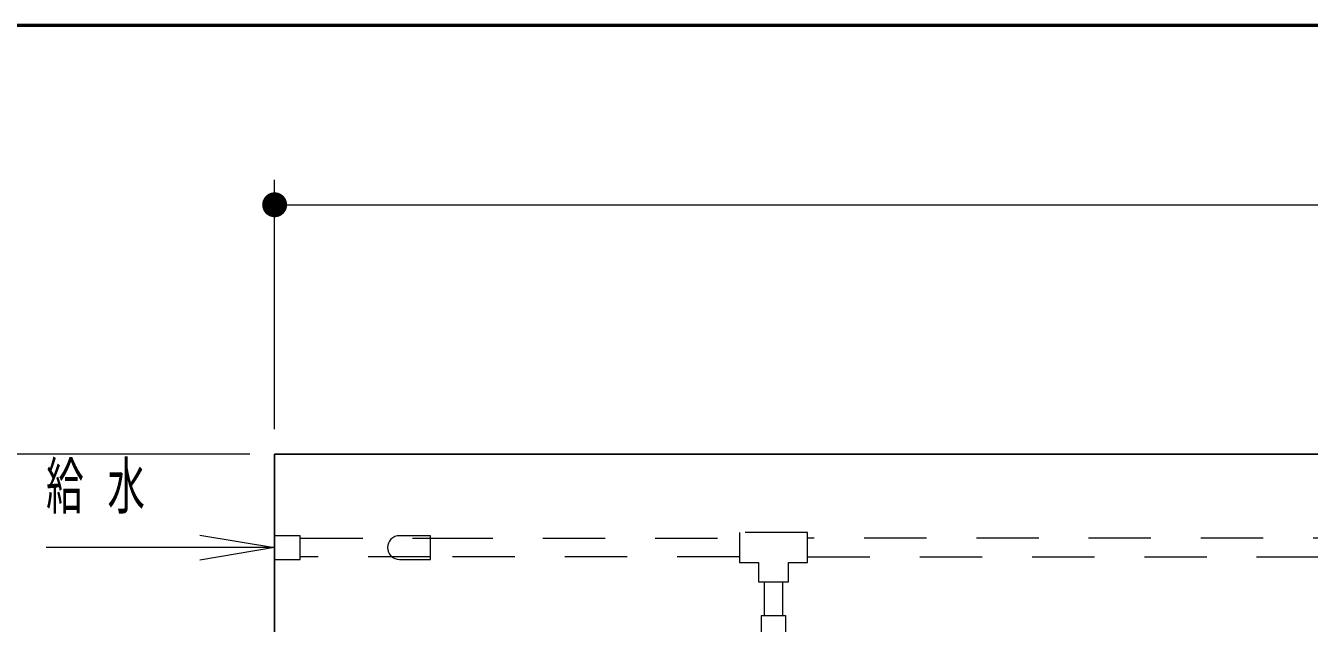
# Model space of a CAD drawing. Units: millimetres on the paper, scale 1:20. Extents: x -385 to 0, y -12 to 267.
# Drawn here: x -354.6 to -303.1, y 243 to 267 of the extents above; entities that cross this region are included whole.
import ezdxf

# ---------------------------------------------------------------- set-up
doc = ezdxf.new("R2010")
doc.units = ezdxf.units.MM
doc.linetypes.add('USER1', pattern=[4.5, 2.5, -2])
doc.layers.add('1_20', color=7, linetype='Continuous', lineweight=13)
doc.layers.add('LY_5', color=7, linetype='Continuous', lineweight=13)
doc.styles.add('ＭＳ ゴシック', font='')
doc.styles.get('ＭＳ ゴシック').set_extended_font_data('MS Gothic')

# ---------------------------------------------------------------- blocks, each defined once
blk = doc.blocks.new('filled_dot')
at = {"color": 0, "linetype": 'Continuous', "lineweight": -2, "const_width": 1.25}
blk.add_lwpolyline([(-0.625, 0, 1), (0.625, 0, 1)], format="xyb", close=True, dxfattribs=at)

msp = doc.modelspace()

# ---------------------------------------------------------------- linework, layer by layer
at = {"layer": '1_20'}
for p, q in [((-344.617, 250.816), (-344.617, 260.816)), ((-344.617, 259.816), (-244.617, 259.816)), ((-345.617, 249.816), (-365.117, 249.816)), ((-347.617, 246.566), (-344.617, 246.066)), ((-344.617, 246.066), (-347.617, 245.566)), ((-344.617, 246.066), (-347.617, 246.066))]:
    msp.add_line(p, q, dxfattribs=at)
at = {"layer": '1_20', "lineweight": 25}
for p, q in [((-344.617, 249.816), (-244.617, 249.816)), ((-344.617, 242.316), (-344.617, 249.816))]:
    msp.add_line(p, q, dxfattribs=at)
at = {"layer": '1_20', "color": 4, "linetype": 'USER1'}
for p, q in [((-343.587, 246.541), (-344.617, 246.541)), ((-344.617, 246.541), (-344.617, 245.591)), ((-343.587, 245.591), (-343.587, 246.541)), ((-339.798, 246.505), (-339.881, 246.461)), ((-339.709, 246.532), (-339.798, 246.505)), ((-339.617, 246.541), (-339.709, 246.532)), ((-338.367, 246.541), (-339.617, 246.541)), ((-338.367, 245.591), (-338.367, 246.541)), ((-323.25, 246.666), (-325.984, 246.666)), ((-325.984, 246.666), (-325.984, 245.466)), ((-323.25, 245.466), (-323.25, 246.666)), ((-343.587, 246.441), (-338.367, 246.441)), ((-340.083, 246.158), (-340.092, 246.066)), ((-340.092, 246.066), (-340.083, 245.973)), ((-340.056, 246.248), (-340.083, 246.158)), ((-340.012, 246.33), (-340.056, 246.248)), ((-339.953, 246.402), (-340.012, 246.33)), ((-339.881, 246.461), (-339.953, 246.402)), ((-338.367, 246.441), (-325.984, 246.441)), ((-295.984, 246.441), (-323.25, 246.441)), ((-344.617, 245.591), (-343.587, 245.591)), ((-338.367, 245.691), (-343.587, 245.691)), ((-340.083, 245.973), (-340.056, 245.884)), ((-340.056, 245.884), (-340.012, 245.802)), ((-340.012, 245.802), (-339.953, 245.73)), ((-339.953, 245.73), (-339.881, 245.671)), ((-339.881, 245.671), (-339.798, 245.627)), ((-339.798, 245.627), (-339.709, 245.6)), ((-339.709, 245.6), (-339.617, 245.591)), ((-339.617, 245.591), (-338.367, 245.591)), ((-325.984, 245.691), (-338.367, 245.691)), ((-323.25, 245.691), (-295.984, 245.691)), ((-325.984, 245.466), (-325.217, 245.466)), ((-325.217, 245.466), (-325.217, 244.699)), ((-324.017, 244.699), (-324.017, 245.466)), ((-324.017, 245.466), (-323.25, 245.466)), ((-325.217, 244.699), (-324.017, 244.699)), ((-324.992, 244.699), (-324.992, 243.346)), ((-324.242, 243.346), (-324.242, 244.699)), ((-325.092, 242.316), (-325.092, 243.346)), ((-325.092, 243.346), (-324.142, 243.346)), ((-324.142, 243.346), (-324.142, 242.316))]:
    msp.add_line(p, q, dxfattribs=at)
msp.add_lwpolyline([(-343.587, 246.541), (-344.617, 246.541), (-344.617, 245.591), (-343.587, 245.591)], close=True, dxfattribs=at)
at = {"layer": '1_20'}
msp.add_lwpolyline([(-344.617, 246.066), (-348.354, 246.066), (-353.779, 246.066)], dxfattribs=at)
at = {"layer": 'LY_5', "lineweight": 50}
msp.add_line((0, 267), (-385, 267), dxfattribs=at)

# ---------------------------------------------------------------- block references
at = {"layer": '1_20', "xscale": 0.4, "yscale": 0.4}
msp.add_blockref('filled_dot', (-344.617, 259.816), dxfattribs=at)

# ---------------------------------------------------------------- texts
at = {"layer": '1_20', "insert": (-353.779, 248.441), "char_height": 1.833, "attachment_point": 4, "style": 'ＭＳ ゴシック'}
msp.add_mtext('\\T1.64;\\W0.6;給水', dxfattribs=at)

doc.saveas('drawing.dxf')
